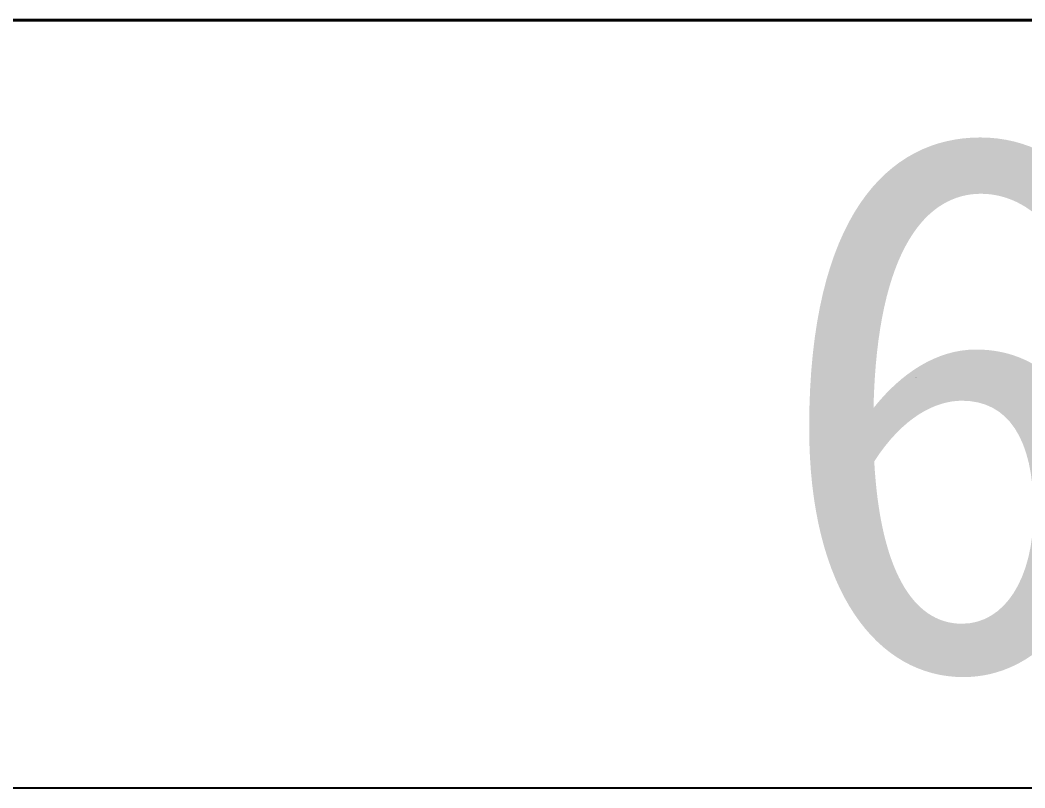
# Model space of a CAD drawing. Header units: millimetres. Extents: x 189 to 1029, y 82 to 676.
# Drawn here: x 946.56 to 959.65, y 81.77 to 91.77 of the extents above; entities that cross this region are included whole.
import ezdxf
from ezdxf.enums import TextEntityAlignment as Align

# ---------------------------------------------------------------- set-up
doc = ezdxf.new("R2010")
doc.units = ezdxf.units.MM
doc.header["$LTSCALE"] = 2
doc.layers.add('1粗实线', color=7, linetype='Continuous', lineweight=35)
doc.layers.add('5标注层', color=3, linetype='Continuous', lineweight=18)
for name, color, linetype in [('2细线层', 3, 'Continuous'), ('6文本', 2, 'Continuous'), ('图框层', 7, 'Continuous')]:
    doc.layers.add(name, color=color, linetype=linetype)
doc.styles.get("Standard").update_dxf_attribs({"font": ''})
doc.styles.add('文字', font='isocp.shx', dxfattribs={"bigfont": 'gbcbig.shx'})
doc.styles.get('Standard').set_extended_font_data('SimSun')

# ---------------------------------------------------------------- blocks, each defined once
blk = doc.blocks.new('ZwmFrameMain_A3^_^无分区图框^_^landscape')
at = {"layer": '1粗实线'}
blk.add_line((0, 0), (390, 0), dxfattribs=at)
at = {"layer": '2细线层'}
blk.add_line((-25, -5), (395, -5), dxfattribs=at)
at = {"layer": '2细线层', "insert": (359.7604, -2.3249), "char_height": 0.001, "attachment_point": 1}
blk.add_mtext_dynamic_manual_height_columns('版权所有者 何辉', width=15.923984, gutter_width=159.5703, heights=[0], dxfattribs=at)
at = {"layer": '6文本', "insert": (360, -2.5), "char_height": 3.5, "attachment_point": 5}
blk.add_mtext_dynamic_manual_height_columns('6', width=32.544115, gutter_width=159.5703, heights=[0], dxfattribs=at)
blk = doc.blocks.new('ZwmFrameMain_上海电机厂有限公司')
at = {"layer": '1粗实线'}
blk.add_line((0, 0), (-180, 0), dxfattribs=at)
at = {"layer": '5标注层', "style": '文字'}
for tag, height, width, p, p2 in [('标记', 2.5, 2.4576, (-180, 49.6751), (-172, 49.6751)), ('处数', 2.5, 2.470054, (-171.9762, 49.6751), (-164, 49.6751)), ('更改文件号', 2.5, 1.899602, (-163.8741, 49.6751), (-148.3409, 49.6751)), ('修改签名', 2.5, 2.402886, (-147.9073, 49.6751), (-132.4513, 49.6751)), ('修改日期', 2.5, 2.4576, (-132, 49.6751), (-116, 49.6751)), ('零组件图号', 5, 2.568153, (-42, 41.644), (0, 41.644)), ('零组件名称', 5, 2.551899, (-100, 41.2156), (-58, 41.2156)), ('设计姓名', 2.5, 1.81399, (-146.6893, 37.4905), (-135.0212, 37.4905)), ('设计工号', 2.5, 1.553239, (-161.2503, 37.4905), (-151.138, 37.4905)), ('设计日期', 2.5, 1.957612, (-131.0564, 37.4905), (-118.3115, 37.4905)), ('材料代码', 3.5, 4.55336, (-100, 31.717), (-58, 31.717)), ('版本', 3.5, 1.25, (-11.4307, 31.3265), (-6.837, 31.3265)), ('校对工号', 2.5, 1.553239, (-161.2503, 31.4905), (-151.138, 31.4905)), ('校对姓名', 2.5, 1.81399, (-146.6893, 31.4905), (-135.0212, 31.4905)), ('校对日期', 2.5, 1.957612, (-131.0564, 31.4905), (-118.3115, 31.4905)), ('材料名称', 3.5, 4.60332, (-100.293, 24.472), (-58, 24.472)), ('审查工号', 2.5, 1.553239, (-161.2503, 25.4905), (-151.138, 25.4905)), ('审查姓名', 2.5, 1.81399, (-146.6893, 25.4905), (-135.0212, 25.4905)), ('审查日期', 2.5, 1.957612, (-131.0564, 25.4905), (-118.3115, 25.4905)), ('标准检查工号', 2.5, 1.027275, (-161.2503, 19.4905), (-151.138, 19.4905)), ('标准检查姓名', 2.5, 1.194815, (-146.6893, 19.4905), (-135.0212, 19.4905)), ('标准检查日期', 2.5, 1.294717, (-131.0564, 19.4905), (-118.3115, 19.4905)), ('比例', 3.5, 3.121951, (-72, 13.1788), (-58, 13.1788)), ('会签工号', 2.5, 1.553239, (-161.2503, 13.4905), (-151.138, 13.4905)), ('会签姓名', 2.5, 1.81399, (-146.6893, 13.4905), (-135.0212, 13.4905)), ('会签日期', 2.5, 1.957612, (-131.0564, 13.4905), (-118.3115, 13.4905)), ('第几张', 2.5, 5.565476, (-67.3544, 8.9473), (-62.4846, 8.9473)), ('共几张', 2.5, 5.565476, (-81.3232, 8.9397), (-76.4535, 8.9397)), ('审定工号', 2.5, 1.553239, (-161.2503, 7.4905), (-151.138, 7.4905)), ('审定姓名', 2.5, 1.81399, (-146.6893, 7.4905), (-135.0212, 7.4905)), ('审定日期', 2.5, 1.957612, (-131.0564, 7.4905), (-118.3115, 7.4905))]:
    blk.add_attdef(tag, text='', height=height, dxfattribs=dict(at, width=width)).set_placement(p, p2, align=Align.FIT)
for tag, height, p, p2 in [('特征码', 3.5, (-37.4307, 28.3265), (-30.5401, 28.3265)), ('重量', 3.5, (-11.4307, 25.3265), (-6.9099, 25.3265)), ('图幅', 3.5, (-95.5808, 7.5291), (-91.1329, 7.5291)), ('备注', 2.5, (-88.7572, 1.8285), (-85.502, 1.8285))]:
    blk.add_attdef(tag, text='', height=height, dxfattribs=at).set_placement(p, p2, align=Align.FIT)

msp = doc.modelspace()

# ---------------------------------------------------------------- block references
at = {"layer": '图框层', "xscale": 2, "yscale": 2, "zscale": 2}
for name, p in [('ZwmFrameMain_A3^_^无分区图框^_^landscape', (238.694, 91.769)), ('ZwmFrameMain_上海电机厂有限公司', (1018.694, 91.769))]:
    msp.add_blockref(name, p, dxfattribs=at)

doc.saveas('drawing.dxf')
